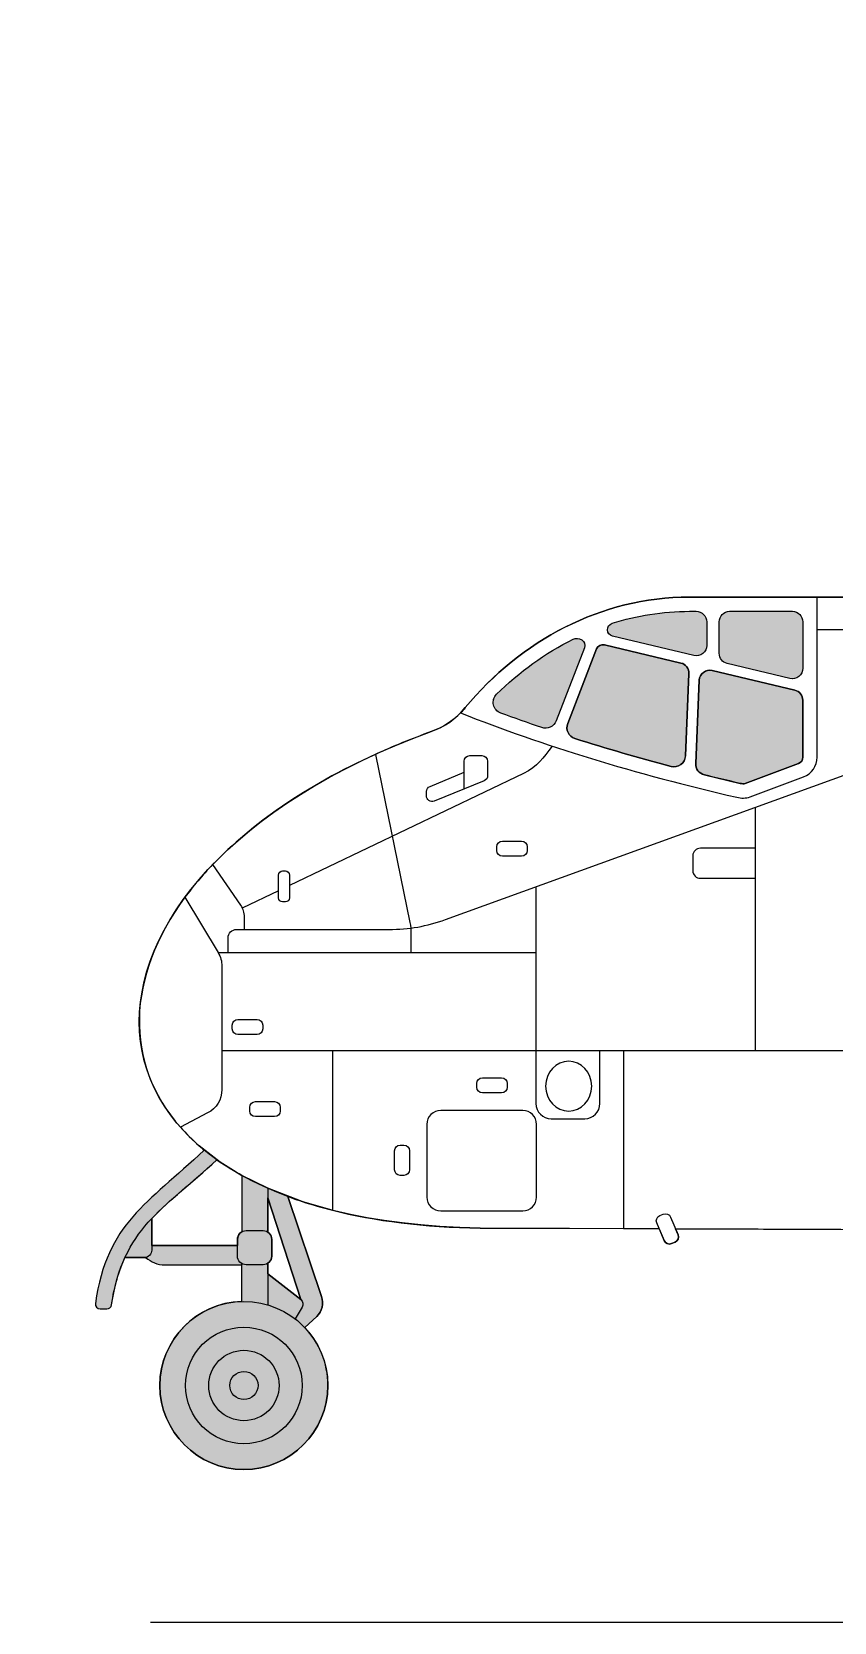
# Model space of a CAD drawing. Extents: x 65 to 355, y 40 to 244.
# Drawn here: x 100.47 to 113.95, y 190.42 to 217.15 of the extents above; entities that cross this region are included whole.
import ezdxf

# ---------------------------------------------------------------- set-up
doc = ezdxf.new("R2010")
doc.units = 0
doc.header["$MEASUREMENT"] = 0
doc.layers.add('4-VIEW', color=7, linetype='CONTINUOUS')
doc.layers.add('SOLIDS', color=7, linetype='CONTINUOUS')

msp = doc.modelspace()

# ---------------------------------------------------------------- hatches: boundary and pattern name
at = {"layer": 'SOLIDS'}
h = msp.add_hatch(color=7, dxfattribs=at)
edge = h.paths.add_edge_path()
edge.add_spline(control_points=[(109.567, 206.948), (109.094, 206.713), (108.659, 206.397), (108.278, 206.019), (108.231, 205.972), (108.213, 205.908), (108.227, 205.843), (108.241, 205.777), (108.285, 205.727), (108.348, 205.704), (108.577, 205.62), (108.807, 205.538), (109.038, 205.46), (109.136, 205.427), (109.242, 205.476), (109.278, 205.572), (109.278, 205.572), (109.754, 206.8), (109.754, 206.8), (109.799, 206.916), (109.65, 206.99), (109.567, 206.948), (109.567, 206.948), (109.567, 206.948), (109.567, 206.948)], knot_values=[0, 0, 0, 0, 1, 1, 1, 2, 2, 2, 3, 3, 3, 4, 4, 4, 5, 5, 5, 6, 6, 6, 7, 7, 7, 8, 8, 8, 8], degree=3, periodic=1)
edge = h.paths.add_edge_path()
edge.add_spline(control_points=[(111.519, 207.414), (111.07, 207.414), (110.634, 207.343), (110.219, 207.212), (110.171, 207.196), (110.139, 207.152), (110.141, 207.101), (110.143, 207.05), (110.177, 207.009), (110.227, 206.997), (110.227, 206.997), (111.593, 206.672), (111.593, 206.672), (111.647, 206.659), (111.699, 206.67), (111.742, 206.705), (111.786, 206.739), (111.809, 206.787), (111.809, 206.842), (111.809, 206.842), (111.809, 207.238), (111.809, 207.238), (111.809, 207.335), (111.73, 207.414), (111.633, 207.414), (111.633, 207.414), (111.519, 207.414), (111.519, 207.414), (111.519, 207.414), (111.519, 207.414), (111.519, 207.414)], knot_values=[0, 0, 0, 0, 1, 1, 1, 2, 2, 2, 3, 3, 3, 4, 4, 4, 5, 5, 5, 6, 6, 6, 7, 7, 7, 8, 8, 8, 9, 9, 9, 10, 10, 10, 10], degree=3, periodic=1)
edge = h.paths.add_edge_path()
edge.add_spline(control_points=[(112.02, 207.238), (112.02, 207.238), (112.02, 206.708), (112.02, 206.708), (112.02, 206.626), (112.074, 206.557), (112.155, 206.538), (112.155, 206.538), (113.208, 206.287), (113.208, 206.287), (113.263, 206.274), (113.314, 206.286), (113.358, 206.32), (113.401, 206.355), (113.424, 206.402), (113.424, 206.458), (113.424, 206.458), (113.424, 207.238), (113.424, 207.238), (113.424, 207.335), (113.345, 207.414), (113.249, 207.414), (113.249, 207.414), (112.195, 207.414), (112.195, 207.414), (112.099, 207.414), (112.02, 207.335), (112.02, 207.238), (112.02, 207.238), (112.02, 207.238), (112.02, 207.238)], knot_values=[0, 0, 0, 0, 1, 1, 1, 2, 2, 2, 3, 3, 3, 4, 4, 4, 5, 5, 5, 6, 6, 6, 7, 7, 7, 8, 8, 8, 9, 9, 9, 10, 10, 10, 10], degree=3, periodic=1)
edge = h.paths.add_edge_path()
edge.add_spline(control_points=[(111.685, 206.256), (111.687, 206.31), (111.711, 206.356), (111.754, 206.388), (111.798, 206.421), (111.848, 206.432), (111.901, 206.419), (111.901, 206.419), (113.29, 206.089), (113.29, 206.089), (113.369, 206.069), (113.424, 206), (113.424, 205.918), (113.424, 205.918), (113.424, 204.961), (113.424, 204.961), (113.424, 204.912), (113.398, 204.874), (113.352, 204.856), (113.352, 204.856), (112.458, 204.52), (112.458, 204.52), (112.43, 204.509), (112.398, 204.516), (112.37, 204.522), (112.37, 204.522), (111.77, 204.665), (111.77, 204.665), (111.681, 204.687), (111.621, 204.767), (111.625, 204.859), (111.625, 204.859), (111.685, 206.256), (111.685, 206.256), (111.685, 206.256), (111.685, 206.256), (111.685, 206.256)], knot_values=[0, 0, 0, 0, 1, 1, 1, 2, 2, 2, 3, 3, 3, 4, 4, 4, 5, 5, 5, 6, 6, 6, 7, 7, 7, 8, 8, 8, 9, 9, 9, 10, 10, 10, 11, 11, 11, 12, 12, 12, 12], degree=3, periodic=1)
edge = h.paths.add_edge_path()
edge.add_spline(control_points=[(110.09, 206.85), (110.09, 206.85), (111.376, 206.544), (111.376, 206.544), (111.458, 206.525), (111.514, 206.451), (111.511, 206.366), (111.511, 206.366), (111.451, 204.984), (111.451, 204.984), (111.449, 204.924), (111.422, 204.874), (111.374, 204.838), (111.326, 204.803), (111.269, 204.792), (111.211, 204.807), (110.669, 204.95), (110.129, 205.106), (109.594, 205.277), (109.488, 205.31), (109.434, 205.425), (109.474, 205.528), (109.474, 205.528), (109.96, 206.782), (109.96, 206.782), (109.98, 206.834), (110.035, 206.863), (110.09, 206.85)], knot_values=[0, 0, 0, 0, 1, 1, 1, 2, 2, 2, 3, 3, 3, 4, 4, 4, 5, 5, 5, 6, 6, 6, 7, 7, 7, 8, 8, 8, 9, 9, 9, 9], degree=3, periodic=1)
h = msp.add_hatch(color=7, dxfattribs=at)
edge = h.paths.add_edge_path()
edge.add_spline(control_points=[(105.012, 197.495), (104.93, 197.522), (104.85, 197.55), (104.772, 197.579), (104.772, 197.579), (105.337, 195.897), (105.337, 195.897), (105.377, 195.777), (105.347, 195.652), (105.255, 195.564), (105.255, 195.564), (105.056, 195.375), (105.056, 195.375), (105.296, 195.122), (105.444, 194.779), (105.444, 194.403), (105.444, 193.623), (104.812, 192.991), (104.032, 192.991), (103.252, 192.991), (102.62, 193.623), (102.62, 194.403), (102.62, 195.169), (103.23, 195.792), (103.99, 195.814), (103.99, 195.814), (103.992, 196.431), (103.992, 196.431), (103.992, 196.431), (102.708, 196.431), (102.708, 196.431), (102.566, 196.431), (102.487, 196.475), (102.378, 196.554), (102.37, 196.553), (102.363, 196.552), (102.356, 196.552), (102.356, 196.552), (102.033, 196.552), (102.033, 196.552), (101.932, 196.332), (101.855, 196.075), (101.808, 195.759), (101.802, 195.72), (101.769, 195.691), (101.729, 195.691), (101.729, 195.691), (101.616, 195.691), (101.616, 195.691), (101.567, 195.691), (101.53, 195.734), (101.537, 195.783), (101.735, 197.145), (102.403, 197.447), (103.366, 198.358), (103.337, 198.382), (103.308, 198.407), (103.28, 198.431), (103.28, 198.431), (103.28, 198.431), (103.28, 198.431), (103.28, 198.431), (103.633, 198.158), (103.633, 198.158), (103.633, 198.158), (103.579, 198.196), (103.579, 198.196), (103.153, 197.803), (102.78, 197.525), (102.483, 197.209), (102.483, 197.209), (102.483, 196.755), (102.483, 196.755), (102.483, 196.755), (103.922, 196.755), (103.922, 196.755), (103.922, 196.755), (103.922, 196.858), (103.922, 196.858), (103.922, 196.912), (103.951, 196.959), (103.995, 196.985), (103.995, 196.985), (103.998, 197.932), (103.998, 197.932), (103.998, 197.932), (104.432, 197.717), (104.432, 197.717), (104.432, 197.717), (105.012, 197.495), (105.012, 197.495), (105.012, 197.495), (105.012, 197.495), (105.012, 197.495)], knot_values=[0, 0, 0, 0, 1, 1, 1, 2, 2, 2, 3, 3, 3, 4, 4, 4, 5, 5, 5, 6, 6, 6, 7, 7, 7, 8, 8, 8, 9, 9, 9, 10, 10, 10, 11, 11, 11, 12, 12, 12, 13, 13, 13, 14, 14, 14, 15, 15, 15, 16, 16, 16, 17, 17, 17, 18, 18, 18, 19, 19, 19, 20, 20, 20, 21, 21, 21, 22, 22, 22, 23, 23, 23, 24, 24, 24, 25, 25, 25, 26, 26, 26, 27, 27, 27, 28, 28, 28, 29, 29, 29, 30, 30, 30, 31, 31, 31, 31], degree=3, periodic=1)
edge = h.paths.add_edge_path()
edge.add_spline(control_points=[(103.635, 198.157), (103.749, 198.079), (103.87, 198.004), (103.998, 197.932), (103.998, 197.932), (103.635, 198.157), (103.635, 198.157), (103.635, 198.157), (103.635, 198.157), (103.635, 198.157)], knot_values=[0, 0, 0, 0, 1, 1, 1, 2, 2, 2, 3, 3, 3, 3], degree=3, periodic=1)
edge = h.paths.add_edge_path()
edge.add_spline(control_points=[(104.501, 196.579), (104.501, 196.527), (104.475, 196.482), (104.434, 196.456), (104.434, 196.456), (104.435, 196.278), (104.435, 196.278), (104.435, 196.278), (104.987, 195.846), (104.987, 195.846), (104.987, 195.846), (104.433, 197.559), (104.433, 197.559), (104.433, 197.559), (104.434, 196.982), (104.434, 196.982), (104.474, 196.956), (104.501, 196.91), (104.501, 196.858), (104.501, 196.858), (104.501, 196.579), (104.501, 196.579)], knot_values=[0, 0, 0, 0, 1, 1, 1, 2, 2, 2, 3, 3, 3, 4, 4, 4, 5, 5, 5, 6, 6, 6, 7, 7, 7, 7], degree=3, periodic=1)
h = msp.add_hatch(color=7, dxfattribs=at)
edge = h.paths.add_edge_path()
edge.add_spline(control_points=[(104.032, 195.383), (103.49, 195.383), (103.052, 194.944), (103.052, 194.403), (103.052, 193.862), (103.49, 193.423), (104.032, 193.423), (104.573, 193.423), (105.012, 193.862), (105.012, 194.403), (105.012, 194.944), (104.573, 195.383), (104.032, 195.383)], knot_values=[0, 0, 0, 0, 1, 1, 1, 2, 2, 2, 3, 3, 3, 4, 4, 4, 4], degree=3, periodic=1)

# ---------------------------------------------------------------- linework, layer by layer
at = {"layer": '4-VIEW', "color": 7}
for points in [[(120.546, 207.104), (113.663, 207.104)], [(112.624, 204.118), (112.624, 200.035)], [(104.614, 202.717), (104.003, 202.424)], [(108.94, 202.785), (108.94, 200.035)], [(103.598, 201.679), (108.94, 201.679)], [(103.662, 200.035), (114.24, 200.035)], [(105.521, 200.035), (105.521, 197.348)], [(110.409, 200.035), (110.409, 197.039)], [(103.998, 197.932), (103.995, 196.985)], [(104.432, 197.717), (104.433, 196.982)], [(104.987, 195.846), (104.432, 197.559)], [(133.512, 196.947), (111.287, 197.035)], [(102.483, 196.755), (103.922, 196.755)], [(104.434, 196.456), (104.436, 195.756)], [(103.992, 196.453), (103.99, 195.814)], [(102.465, 190.425), (190.306, 190.425)]]:
    msp.add_lwpolyline(points, dxfattribs=at)
for points, knots in [([(111.011, 197.037), (111.011, 197.037), (108.003, 197.048), (108.003, 197.048), (100.55, 197.165), (100.468, 202.948), (107.178, 205.392), (107.412, 205.477), (107.592, 205.604), (107.751, 205.795), (108.684, 206.921), (110.033, 207.653), (111.519, 207.653), (111.519, 207.653), (123.133, 207.653), (123.133, 207.653)], [0, 0, 0, 0, 1, 1, 1, 2, 2, 2, 3, 3, 3, 4, 4, 4, 5, 5, 5, 5]), ([(107.671, 205.706), (109.062, 205.158), (110.602, 204.682), (112.316, 204.289), (112.395, 204.271), (112.467, 204.268), (112.542, 204.297), (112.542, 204.297), (113.436, 204.633), (113.436, 204.633), (113.575, 204.685), (113.663, 204.812), (113.663, 204.961), (113.663, 204.961), (113.663, 207.653), (113.663, 207.653)], [0, 0, 0, 0, 1, 1, 1, 2, 2, 2, 3, 3, 3, 4, 4, 4, 5, 5, 5, 5]), ([(111.633, 207.414), (111.633, 207.414), (111.519, 207.414), (111.519, 207.414), (111.07, 207.414), (110.634, 207.343), (110.219, 207.212), (110.171, 207.196), (110.139, 207.152), (110.141, 207.101), (110.143, 207.05), (110.177, 207.009), (110.227, 206.997), (110.227, 206.997), (111.593, 206.672), (111.593, 206.672), (111.647, 206.659), (111.699, 206.67), (111.742, 206.705), (111.786, 206.739), (111.809, 206.787), (111.809, 206.842), (111.809, 206.842), (111.809, 207.238), (111.809, 207.238), (111.809, 207.335), (111.73, 207.414), (111.633, 207.414), (111.633, 207.414), (111.633, 207.414), (111.633, 207.414)], [0, 0, 0, 0, 1, 1, 1, 2, 2, 2, 3, 3, 3, 4, 4, 4, 5, 5, 5, 6, 6, 6, 7, 7, 7, 8, 8, 8, 9, 9, 9, 10, 10, 10, 10]), ([(113.424, 206.458), (113.424, 206.458), (113.424, 207.238), (113.424, 207.238), (113.424, 207.335), (113.345, 207.414), (113.249, 207.414), (113.249, 207.414), (112.195, 207.414), (112.195, 207.414), (112.098, 207.414), (112.02, 207.335), (112.02, 207.238), (112.02, 207.238), (112.02, 206.708), (112.02, 206.708), (112.02, 206.626), (112.074, 206.557), (112.154, 206.538), (112.154, 206.538), (113.208, 206.287), (113.208, 206.287), (113.262, 206.274), (113.314, 206.286), (113.358, 206.32), (113.401, 206.355), (113.424, 206.402), (113.424, 206.458), (113.424, 206.458), (113.424, 206.458), (113.424, 206.458)], [0, 0, 0, 0, 1, 1, 1, 2, 2, 2, 3, 3, 3, 4, 4, 4, 5, 5, 5, 6, 6, 6, 7, 7, 7, 8, 8, 8, 9, 9, 9, 10, 10, 10, 10]), ([(108.348, 205.704), (108.577, 205.62), (108.807, 205.538), (109.038, 205.46), (109.136, 205.427), (109.241, 205.476), (109.278, 205.572), (109.278, 205.572), (109.754, 206.8), (109.754, 206.8), (109.799, 206.916), (109.65, 206.99), (109.567, 206.948), (109.094, 206.713), (108.659, 206.397), (108.278, 206.019), (108.231, 205.972), (108.212, 205.908), (108.227, 205.843), (108.241, 205.777), (108.284, 205.727), (108.348, 205.704), (108.348, 205.704), (108.348, 205.704), (108.348, 205.704)], [0, 0, 0, 0, 1, 1, 1, 2, 2, 2, 3, 3, 3, 4, 4, 4, 5, 5, 5, 6, 6, 6, 7, 7, 7, 8, 8, 8, 8]), ([(109.594, 205.277), (110.129, 205.106), (110.669, 204.95), (111.211, 204.807), (111.269, 204.792), (111.325, 204.803), (111.373, 204.838), (111.422, 204.874), (111.448, 204.924), (111.451, 204.984), (111.451, 204.984), (111.511, 206.366), (111.511, 206.366), (111.514, 206.451), (111.458, 206.525), (111.376, 206.544), (111.376, 206.544), (110.09, 206.85), (110.09, 206.85), (110.035, 206.863), (109.98, 206.834), (109.96, 206.782), (109.96, 206.782), (109.474, 205.528), (109.474, 205.528), (109.434, 205.425), (109.488, 205.31), (109.594, 205.277), (109.594, 205.277), (109.594, 205.277), (109.594, 205.277)], [0, 0, 0, 0, 1, 1, 1, 2, 2, 2, 3, 3, 3, 4, 4, 4, 5, 5, 5, 6, 6, 6, 7, 7, 7, 8, 8, 8, 9, 9, 9, 10, 10, 10, 10]), ([(111.77, 204.665), (111.97, 204.615), (112.17, 204.568), (112.37, 204.522), (112.398, 204.516), (112.43, 204.509), (112.458, 204.52), (112.458, 204.52), (113.352, 204.856), (113.352, 204.856), (113.398, 204.874), (113.424, 204.912), (113.424, 204.961), (113.424, 204.961), (113.424, 205.918), (113.424, 205.918), (113.424, 206), (113.369, 206.069), (113.289, 206.089), (113.289, 206.089), (111.9, 206.419), (111.9, 206.419), (111.848, 206.432), (111.798, 206.421), (111.754, 206.388), (111.711, 206.356), (111.687, 206.31), (111.684, 206.256), (111.684, 206.256), (111.625, 204.859), (111.625, 204.859), (111.621, 204.767), (111.681, 204.687), (111.77, 204.665), (111.77, 204.665), (111.77, 204.665), (111.77, 204.665)], [0, 0, 0, 0, 1, 1, 1, 2, 2, 2, 3, 3, 3, 4, 4, 4, 5, 5, 5, 6, 6, 6, 7, 7, 7, 8, 8, 8, 9, 9, 9, 10, 10, 10, 11, 11, 11, 12, 12, 12, 12]), ([(109.213, 205.149), (109.063, 204.951), (108.97, 204.804), (108.732, 204.69), (108.732, 204.69), (104.798, 202.805), (104.798, 202.805)], [0, 0, 0, 0, 1, 1, 1, 2, 2, 2, 2]), ([(106.242, 205.01), (106.242, 205.01), (106.821, 202.186), (106.821, 202.186), (106.834, 202.12), (106.84, 202.062), (106.84, 201.994), (106.84, 201.994), (106.84, 201.679), (106.84, 201.679)], [0, 0, 0, 0, 1, 1, 1, 2, 2, 2, 3, 3, 3, 3]), ([(107.733, 204.434), (107.733, 204.434), (107.733, 204.893), (107.733, 204.893), (107.733, 204.946), (107.776, 204.989), (107.828, 204.989), (107.828, 204.989), (108.032, 204.989), (108.032, 204.989), (108.085, 204.989), (108.128, 204.946), (108.128, 204.893), (108.128, 204.893), (108.128, 204.653), (108.128, 204.653), (108.128, 204.614), (108.105, 204.58), (108.068, 204.565), (108.068, 204.565), (107.232, 204.226), (107.232, 204.226), (107.169, 204.2), (107.1, 204.247), (107.1, 204.315), (107.1, 204.315), (107.1, 204.383), (107.1, 204.383), (107.1, 204.423), (107.123, 204.456), (107.16, 204.472), (107.16, 204.472), (107.733, 204.712), (107.733, 204.712)], [0, 0, 0, 0, 1, 1, 1, 2, 2, 2, 3, 3, 3, 4, 4, 4, 5, 5, 5, 6, 6, 6, 7, 7, 7, 8, 8, 8, 9, 9, 9, 10, 10, 10, 11, 11, 11, 11]), ([(103.767, 201.679), (103.767, 201.679), (103.767, 201.925), (103.767, 201.925), (103.767, 202.004), (103.832, 202.068), (103.911, 202.068), (103.911, 202.068), (106.468, 202.068), (106.468, 202.068), (106.809, 202.068), (107.101, 202.119), (107.422, 202.236), (107.422, 202.236), (114.24, 204.703), (114.24, 204.703)], [0, 0, 0, 0, 1, 1, 1, 2, 2, 2, 3, 3, 3, 4, 4, 4, 5, 5, 5, 5]), ([(108.375, 203.298), (108.375, 203.298), (108.697, 203.298), (108.697, 203.298), (108.749, 203.298), (108.792, 203.341), (108.792, 203.393), (108.792, 203.393), (108.792, 203.456), (108.792, 203.456), (108.792, 203.509), (108.749, 203.551), (108.697, 203.551), (108.697, 203.551), (108.375, 203.551), (108.375, 203.551), (108.323, 203.551), (108.281, 203.509), (108.281, 203.456), (108.281, 203.456), (108.281, 203.393), (108.281, 203.393), (108.281, 203.341), (108.323, 203.298), (108.375, 203.298), (108.375, 203.298), (108.375, 203.298), (108.375, 203.298)], [0, 0, 0, 0, 1, 1, 1, 2, 2, 2, 3, 3, 3, 4, 4, 4, 5, 5, 5, 6, 6, 6, 7, 7, 7, 8, 8, 8, 9, 9, 9, 9]), ([(112.624, 203.433), (112.624, 203.433), (111.703, 203.433), (111.703, 203.433), (111.633, 203.433), (111.576, 203.375), (111.576, 203.305), (111.576, 203.305), (111.576, 203.054), (111.576, 203.054), (111.576, 202.984), (111.633, 202.927), (111.703, 202.927), (111.703, 202.927), (112.624, 202.927), (112.624, 202.927)], [0, 0, 0, 0, 1, 1, 1, 2, 2, 2, 3, 3, 3, 4, 4, 4, 5, 5, 5, 5]), ([(103.507, 203.157), (103.507, 203.157), (103.975, 202.474), (103.975, 202.474), (104.016, 202.413), (104.036, 202.35), (104.036, 202.276), (104.036, 202.276), (104.036, 202.068), (104.036, 202.068)], [0, 0, 0, 0, 1, 1, 1, 2, 2, 2, 3, 3, 3, 3]), ([(104.682, 202.529), (104.682, 202.529), (104.73, 202.529), (104.73, 202.529), (104.767, 202.529), (104.798, 202.56), (104.798, 202.598), (104.798, 202.598), (104.798, 202.982), (104.798, 202.982), (104.798, 203.02), (104.767, 203.051), (104.73, 203.051), (104.73, 203.051), (104.682, 203.051), (104.682, 203.051), (104.645, 203.051), (104.614, 203.02), (104.614, 202.982), (104.614, 202.982), (104.614, 202.598), (104.614, 202.598), (104.614, 202.56), (104.645, 202.529), (104.682, 202.529), (104.682, 202.529), (104.682, 202.529), (104.682, 202.529)], [0, 0, 0, 0, 1, 1, 1, 2, 2, 2, 3, 3, 3, 4, 4, 4, 5, 5, 5, 6, 6, 6, 7, 7, 7, 8, 8, 8, 9, 9, 9, 9]), ([(103.042, 202.608), (103.042, 202.608), (103.598, 201.679), (103.598, 201.679), (103.642, 201.607), (103.662, 201.534), (103.662, 201.45), (103.662, 201.45), (103.662, 199.379), (103.662, 199.379), (103.662, 199.208), (103.573, 199.062), (103.422, 198.983), (103.422, 198.983), (102.964, 198.745), (102.964, 198.745)], [0, 0, 0, 0, 1, 1, 1, 2, 2, 2, 3, 3, 3, 4, 4, 4, 5, 5, 5, 5]), ([(103.932, 200.301), (103.932, 200.301), (104.253, 200.301), (104.253, 200.301), (104.306, 200.301), (104.348, 200.343), (104.348, 200.396), (104.348, 200.396), (104.348, 200.459), (104.348, 200.459), (104.348, 200.511), (104.306, 200.554), (104.253, 200.554), (104.253, 200.554), (103.932, 200.554), (103.932, 200.554), (103.88, 200.554), (103.837, 200.511), (103.837, 200.459), (103.837, 200.459), (103.837, 200.396), (103.837, 200.396), (103.837, 200.343), (103.88, 200.301), (103.932, 200.301), (103.932, 200.301), (103.932, 200.301), (103.932, 200.301)], [0, 0, 0, 0, 1, 1, 1, 2, 2, 2, 3, 3, 3, 4, 4, 4, 5, 5, 5, 6, 6, 6, 7, 7, 7, 8, 8, 8, 9, 9, 9, 9]), ([(108.94, 200.035), (108.94, 200.035), (108.94, 199.141), (108.94, 199.141), (108.94, 199.001), (109.055, 198.886), (109.196, 198.886), (109.196, 198.886), (109.759, 198.886), (109.759, 198.886), (109.9, 198.886), (110.014, 199.001), (110.014, 199.141), (110.014, 199.141), (110.014, 200.035), (110.014, 200.035)], [0, 0, 0, 0, 1, 1, 1, 2, 2, 2, 3, 3, 3, 4, 4, 4, 5, 5, 5, 5]), ([(109.49, 199.853), (109.704, 199.853), (109.877, 199.666), (109.877, 199.434), (109.877, 199.203), (109.704, 199.015), (109.49, 199.015), (109.276, 199.015), (109.102, 199.203), (109.102, 199.434), (109.102, 199.666), (109.276, 199.853), (109.49, 199.853), (109.49, 199.853), (109.49, 199.853), (109.49, 199.853)], [0, 0, 0, 0, 1, 1, 1, 2, 2, 2, 3, 3, 3, 4, 4, 4, 5, 5, 5, 5]), ([(108.041, 199.321), (108.041, 199.321), (108.362, 199.321), (108.362, 199.321), (108.415, 199.321), (108.457, 199.364), (108.457, 199.416), (108.457, 199.416), (108.457, 199.479), (108.457, 199.479), (108.457, 199.531), (108.415, 199.574), (108.362, 199.574), (108.362, 199.574), (108.041, 199.574), (108.041, 199.574), (107.989, 199.574), (107.946, 199.531), (107.946, 199.479), (107.946, 199.479), (107.946, 199.416), (107.946, 199.416), (107.946, 199.364), (107.989, 199.321), (108.041, 199.321), (108.041, 199.321), (108.041, 199.321), (108.041, 199.321)], [0, 0, 0, 0, 1, 1, 1, 2, 2, 2, 3, 3, 3, 4, 4, 4, 5, 5, 5, 6, 6, 6, 7, 7, 7, 8, 8, 8, 9, 9, 9, 9]), ([(104.227, 198.921), (104.227, 198.921), (104.548, 198.921), (104.548, 198.921), (104.601, 198.921), (104.643, 198.963), (104.643, 199.015), (104.643, 199.015), (104.643, 199.079), (104.643, 199.079), (104.643, 199.131), (104.601, 199.173), (104.548, 199.173), (104.548, 199.173), (104.227, 199.173), (104.227, 199.173), (104.175, 199.173), (104.132, 199.131), (104.132, 199.079), (104.132, 199.079), (104.132, 199.015), (104.132, 199.015), (104.132, 198.963), (104.175, 198.921), (104.227, 198.921), (104.227, 198.921), (104.227, 198.921), (104.227, 198.921)], [0, 0, 0, 0, 1, 1, 1, 2, 2, 2, 3, 3, 3, 4, 4, 4, 5, 5, 5, 6, 6, 6, 7, 7, 7, 8, 8, 8, 9, 9, 9, 9]), ([(107.339, 199.024), (107.339, 199.024), (108.719, 199.024), (108.719, 199.024), (108.847, 199.024), (108.951, 198.919), (108.951, 198.792), (108.951, 198.792), (108.951, 197.569), (108.951, 197.569), (108.951, 197.442), (108.847, 197.337), (108.719, 197.337), (108.719, 197.337), (107.339, 197.337), (107.339, 197.337), (107.212, 197.337), (107.107, 197.442), (107.107, 197.569), (107.107, 197.569), (107.107, 198.792), (107.107, 198.792), (107.107, 198.919), (107.212, 199.024), (107.339, 199.024), (107.339, 199.024), (107.339, 199.024), (107.339, 199.024)], [0, 0, 0, 0, 1, 1, 1, 2, 2, 2, 3, 3, 3, 4, 4, 4, 5, 5, 5, 6, 6, 6, 7, 7, 7, 8, 8, 8, 9, 9, 9, 9]), ([(103.366, 198.358), (102.403, 197.447), (101.735, 197.145), (101.537, 195.783), (101.53, 195.734), (101.567, 195.691), (101.616, 195.691), (101.616, 195.691), (101.729, 195.691), (101.729, 195.691), (101.769, 195.691), (101.802, 195.72), (101.808, 195.759), (102.001, 197.044), (102.671, 197.359), (103.579, 198.196)], [0, 0, 0, 0, 1, 1, 1, 2, 2, 2, 3, 3, 3, 4, 4, 4, 5, 5, 5, 5]), ([(106.816, 198.028), (106.816, 198.028), (106.816, 198.349), (106.816, 198.349), (106.816, 198.402), (106.774, 198.444), (106.721, 198.444), (106.721, 198.444), (106.658, 198.444), (106.658, 198.444), (106.606, 198.444), (106.564, 198.402), (106.564, 198.349), (106.564, 198.349), (106.564, 198.028), (106.564, 198.028), (106.564, 197.976), (106.606, 197.933), (106.658, 197.933), (106.658, 197.933), (106.721, 197.933), (106.721, 197.933), (106.774, 197.933), (106.816, 197.976), (106.816, 198.028), (106.816, 198.028), (106.816, 198.028), (106.816, 198.028)], [0, 0, 0, 0, 1, 1, 1, 2, 2, 2, 3, 3, 3, 4, 4, 4, 5, 5, 5, 6, 6, 6, 7, 7, 7, 8, 8, 8, 9, 9, 9, 9]), ([(104.772, 197.579), (104.772, 197.579), (105.337, 195.897), (105.337, 195.897), (105.377, 195.777), (105.347, 195.652), (105.255, 195.564), (105.255, 195.564), (105.056, 195.375), (105.056, 195.375)], [0, 0, 0, 0, 1, 1, 1, 2, 2, 2, 3, 3, 3, 3]), ([(111.328, 196.937), (111.328, 196.937), (111.203, 197.233), (111.203, 197.233), (111.182, 197.281), (111.127, 197.303), (111.078, 197.283), (111.078, 197.283), (111.02, 197.258), (111.02, 197.258), (110.972, 197.238), (110.95, 197.182), (110.97, 197.134), (110.97, 197.134), (111.096, 196.838), (111.096, 196.838), (111.116, 196.79), (111.172, 196.767), (111.22, 196.788), (111.22, 196.788), (111.278, 196.812), (111.278, 196.812), (111.326, 196.833), (111.348, 196.889), (111.328, 196.937), (111.328, 196.937), (111.328, 196.937), (111.328, 196.937)], [0, 0, 0, 0, 1, 1, 1, 2, 2, 2, 3, 3, 3, 4, 4, 4, 5, 5, 5, 6, 6, 6, 7, 7, 7, 8, 8, 8, 9, 9, 9, 9]), ([(102.483, 197.209), (102.483, 197.209), (102.483, 196.68), (102.483, 196.68), (102.483, 196.61), (102.425, 196.552), (102.355, 196.552), (102.355, 196.552), (102.03, 196.552), (102.03, 196.552)], [0, 0, 0, 0, 1, 1, 1, 2, 2, 2, 3, 3, 3, 3]), ([(104.069, 196.431), (104.069, 196.431), (104.353, 196.431), (104.353, 196.431), (104.435, 196.431), (104.501, 196.498), (104.501, 196.579), (104.501, 196.579), (104.501, 196.858), (104.501, 196.858), (104.501, 196.939), (104.435, 197.006), (104.353, 197.006), (104.353, 197.006), (104.069, 197.006), (104.069, 197.006), (103.988, 197.006), (103.922, 196.939), (103.922, 196.858), (103.922, 196.858), (103.922, 196.579), (103.922, 196.579), (103.922, 196.498), (103.988, 196.431), (104.069, 196.431), (104.069, 196.431), (104.069, 196.431), (104.069, 196.431)], [0, 0, 0, 0, 1, 1, 1, 2, 2, 2, 3, 3, 3, 4, 4, 4, 5, 5, 5, 6, 6, 6, 7, 7, 7, 8, 8, 8, 9, 9, 9, 9]), ([(102.377, 196.554), (102.486, 196.475), (102.566, 196.431), (102.707, 196.431), (102.707, 196.431), (103.992, 196.431), (103.992, 196.431)], [0, 0, 0, 0, 1, 1, 1, 2, 2, 2, 2]), ([(104.435, 196.278), (104.435, 196.278), (104.987, 195.846), (104.987, 195.846), (105.026, 195.816), (105.036, 195.763), (105.011, 195.721), (105.011, 195.721), (104.892, 195.523), (104.892, 195.523)], [0, 0, 0, 0, 1, 1, 1, 2, 2, 2, 3, 3, 3, 3]), ([(104.032, 192.991), (104.812, 192.991), (105.444, 193.623), (105.444, 194.403), (105.444, 195.183), (104.812, 195.815), (104.032, 195.815), (103.252, 195.815), (102.62, 195.183), (102.62, 194.403), (102.62, 193.623), (103.252, 192.991), (104.032, 192.991), (104.032, 192.991), (104.032, 192.991), (104.032, 192.991)], [0, 0, 0, 0, 1, 1, 1, 2, 2, 2, 3, 3, 3, 4, 4, 4, 5, 5, 5, 5]), ([(104.032, 193.423), (104.573, 193.423), (105.012, 193.862), (105.012, 194.403), (105.012, 194.944), (104.573, 195.383), (104.032, 195.383), (103.49, 195.383), (103.052, 194.944), (103.052, 194.403), (103.052, 193.862), (103.49, 193.423), (104.032, 193.423), (104.032, 193.423), (104.032, 193.423), (104.032, 193.423)], [0, 0, 0, 0, 1, 1, 1, 2, 2, 2, 3, 3, 3, 4, 4, 4, 5, 5, 5, 5]), ([(104.032, 193.811), (104.359, 193.811), (104.623, 194.076), (104.623, 194.403), (104.623, 194.73), (104.359, 194.994), (104.032, 194.994), (103.705, 194.994), (103.44, 194.73), (103.44, 194.403), (103.44, 194.076), (103.705, 193.811), (104.032, 193.811), (104.032, 193.811), (104.032, 193.811), (104.032, 193.811)], [0, 0, 0, 0, 1, 1, 1, 2, 2, 2, 3, 3, 3, 4, 4, 4, 5, 5, 5, 5]), ([(104.032, 194.166), (104.163, 194.166), (104.269, 194.272), (104.269, 194.403), (104.269, 194.534), (104.163, 194.64), (104.032, 194.64), (103.901, 194.64), (103.795, 194.534), (103.795, 194.403), (103.795, 194.272), (103.901, 194.166), (104.032, 194.166), (104.032, 194.166), (104.032, 194.166), (104.032, 194.166)], [0, 0, 0, 0, 1, 1, 1, 2, 2, 2, 3, 3, 3, 4, 4, 4, 5, 5, 5, 5])]:
    msp.add_open_spline(points, degree=3, knots=knots, dxfattribs=at)
at = {"layer": 'SOLIDS'}
for points, knots in [([(170.627, 211.114), (171.786, 211.198), (172.677, 211.904), (173.026, 212.877), (173.059, 212.968), (173.087, 213.061), (173.11, 213.157), (173.11, 213.157), (174.624, 219.461), (174.624, 219.461), (174.624, 219.461), (176.545, 227.458), (176.545, 227.458), (176.545, 227.458), (176.223, 227.367), (176.223, 227.367), (176.174, 227.353), (176.132, 227.383), (176.112, 227.43), (176.112, 227.43), (176.08, 227.506), (176.08, 227.506), (176.06, 227.552), (176.086, 227.605), (176.133, 227.625), (176.133, 227.625), (176.637, 227.84), (176.637, 227.84), (176.637, 227.84), (177.048, 229.551), (177.048, 229.551), (177.048, 229.551), (177.139, 229.932), (177.139, 229.932), (177.354, 230.824), (178.171, 231.243), (179.277, 231.381), (179.77, 231.442), (180.32, 231.448), (180.899, 231.415), (183.11, 231.289), (185.749, 230.6), (187.275, 230.299), (187.453, 230.264), (187.582, 230.125), (187.606, 229.946), (187.606, 229.946), (187.656, 229.551), (187.656, 229.551), (187.656, 229.551), (190.273, 209.522), (190.273, 209.522), (190.292, 209.381), (190.199, 209.25), (190.06, 209.222), (190.06, 209.222), (189.646, 209.136), (189.646, 209.136), (189.646, 209.136), (183.073, 207.779), (183.073, 207.779), (183.073, 207.779), (176.284, 206.376), (176.284, 206.376), (176.284, 206.376), (168.511, 204.77), (168.511, 204.77), (168.511, 204.77), (168.475, 204.763), (168.475, 204.763), (168.475, 204.763), (155.394, 199.241), (155.394, 199.241), (155.394, 199.241), (152.327, 197.948), (152.327, 197.948), (152.327, 197.948), (151.477, 197.588), (151.477, 197.588), (150.794, 197.3), (150.14, 197.106), (149.461, 196.998), (148.99, 196.922), (148.505, 196.887), (147.991, 196.889), (147.991, 196.889), (143.308, 196.908), (143.308, 196.908), (143.308, 196.908), (143.308, 196.707), (143.308, 196.707), (143.308, 196.619), (143.237, 196.547), (143.149, 196.547), (143.149, 196.547), (142.941, 196.547), (142.941, 196.547), (142.853, 196.547), (142.781, 196.619), (142.781, 196.707), (142.781, 196.707), (142.781, 196.91), (142.781, 196.91), (142.781, 196.91), (136.127, 196.936), (136.127, 196.936), (136.536, 196.574), (136.794, 196.044), (136.794, 195.454), (136.794, 194.36), (135.907, 193.473), (134.813, 193.473), (133.72, 193.473), (132.833, 194.36), (132.833, 195.454), (132.833, 196.049), (133.096, 196.584), (133.512, 196.947), (133.512, 196.947), (128.236, 196.968), (128.236, 196.968), (128.236, 196.968), (128.236, 196.735), (128.236, 196.735), (128.236, 196.673), (128.186, 196.623), (128.125, 196.623), (128.125, 196.623), (127.465, 196.623), (127.465, 196.623), (127.404, 196.623), (127.354, 196.673), (127.354, 196.735), (127.354, 196.735), (127.354, 196.971), (127.354, 196.971), (127.354, 196.971), (126.769, 196.974), (126.769, 196.974), (126.769, 196.974), (126.769, 196.477), (126.769, 196.477), (126.769, 196.415), (126.719, 196.365), (126.658, 196.365), (126.658, 196.365), (126.475, 196.365), (126.475, 196.365), (126.414, 196.365), (126.364, 196.415), (126.364, 196.477), (126.364, 196.477), (126.364, 196.975), (126.364, 196.975), (126.364, 196.975), (125.468, 196.979), (125.468, 196.979), (125.468, 196.979), (125.387, 195.931), (125.387, 195.931), (125.379, 195.831), (125.296, 195.754), (125.196, 195.754), (125.196, 195.754), (124.964, 195.754), (124.964, 195.754), (124.858, 195.754), (124.773, 195.84), (124.773, 195.945), (124.773, 195.945), (124.773, 196.982), (124.773, 196.982), (124.773, 196.982), (124.341, 196.983), (124.341, 196.983), (124.341, 196.983), (114.241, 197.023), (114.241, 197.023), (114.241, 197.023), (111.287, 197.035), (111.287, 197.035), (111.287, 197.035), (111.328, 196.937), (111.328, 196.937), (111.349, 196.889), (111.326, 196.833), (111.278, 196.812), (111.278, 196.812), (111.22, 196.788), (111.22, 196.788), (111.172, 196.767), (111.116, 196.79), (111.096, 196.838), (111.096, 196.838), (111.012, 197.037), (111.012, 197.037), (111.012, 197.037), (110.409, 197.039), (110.409, 197.039), (110.409, 197.039), (108.003, 197.048), (108.003, 197.048), (107.057, 197.063), (106.23, 197.169), (105.521, 197.348), (105.344, 197.392), (105.175, 197.442), (105.012, 197.495), (105.012, 197.495), (104.432, 197.717), (104.432, 197.717), (104.432, 197.717), (103.998, 197.932), (103.998, 197.932), (103.998, 197.932), (103.635, 198.157), (103.635, 198.157), (103.635, 198.157), (103.633, 198.158), (103.633, 198.158), (103.633, 198.158), (103.633, 198.158), (103.633, 198.158), (103.633, 198.158), (103.28, 198.431), (103.28, 198.431), (103.28, 198.431), (103.28, 198.431), (103.28, 198.431), (103.165, 198.532), (103.059, 198.636), (102.964, 198.745), (102.014, 199.823), (102.05, 201.263), (103.042, 202.608), (103.179, 202.793), (103.334, 202.977), (103.507, 203.157), (104.161, 203.84), (105.074, 204.479), (106.242, 205.01), (106.538, 205.145), (106.85, 205.272), (107.179, 205.392), (107.374, 205.463), (107.532, 205.563), (107.671, 205.706), (107.699, 205.734), (107.725, 205.764), (107.752, 205.795), (108.684, 206.921), (110.034, 207.653), (111.519, 207.653), (111.519, 207.653), (113.663, 207.653), (113.663, 207.653), (113.663, 207.653), (114.241, 207.653), (114.241, 207.653), (114.241, 207.653), (115.614, 207.653), (115.614, 207.653), (115.614, 207.653), (115.472, 208.529), (115.472, 208.529), (115.472, 208.529), (115.377, 208.529), (115.377, 208.529), (115.332, 208.529), (115.295, 208.566), (115.295, 208.611), (115.295, 208.611), (115.295, 208.669), (115.295, 208.669), (115.295, 208.714), (115.332, 208.751), (115.377, 208.751), (115.377, 208.751), (116.067, 208.751), (116.067, 208.751), (116.112, 208.751), (116.148, 208.714), (116.148, 208.669), (116.148, 208.669), (116.148, 208.611), (116.148, 208.611), (116.148, 208.566), (116.112, 208.529), (116.067, 208.529), (116.067, 208.529), (115.898, 208.529), (115.898, 208.529), (115.898, 208.529), (116.057, 207.653), (116.057, 207.653), (116.057, 207.653), (116.325, 207.653), (116.325, 207.653), (116.325, 207.653), (123.133, 207.653), (123.133, 207.653), (124.145, 207.803), (125.171, 207.895), (126.181, 207.958), (126.192, 208.012), (126.206, 208.066), (126.221, 208.118), (126.271, 208.278), (126.341, 208.427), (126.432, 208.559), (126.672, 208.911), (127.05, 209.143), (127.509, 209.143), (127.51, 209.143), (127.511, 209.143), (127.512, 209.143), (129.723, 209.143), (130.781, 209.11), (132.323, 208.52), (132.323, 208.52), (132.969, 208.52), (132.969, 208.52), (133.128, 208.52), (133.264, 208.443), (133.348, 208.308), (133.348, 208.308), (133.545, 207.988), (133.545, 207.988), (133.741, 207.895), (133.947, 207.794), (134.164, 207.686), (134.178, 207.703), (134.199, 207.714), (134.222, 207.714), (134.222, 207.714), (134.74, 207.73), (134.74, 207.73), (134.755, 207.73), (134.768, 207.727), (134.781, 207.719), (134.781, 207.719), (135.487, 207.323), (135.487, 207.323), (135.487, 207.323), (145.901, 207.323), (145.901, 207.323), (146.154, 207.323), (146.391, 207.331), (146.624, 207.346), (146.955, 207.369), (147.279, 207.407), (147.631, 207.466), (147.631, 207.466), (149.181, 207.723), (149.181, 207.723), (149.181, 207.723), (167.448, 210.751), (167.448, 210.751), (167.448, 210.751), (168.052, 210.852), (168.052, 210.852), (168.781, 210.972), (169.612, 211.058), (170.505, 211.107), (170.545, 211.11), (170.586, 211.112), (170.627, 211.114)], [0, 0, 0, 0, 1, 1, 1, 2, 2, 2, 3, 3, 3, 4, 4, 4, 5, 5, 5, 6, 6, 6, 7, 7, 7, 8, 8, 8, 9, 9, 9, 10, 10, 10, 11, 11, 11, 12, 12, 12, 13, 13, 13, 14, 14, 14, 15, 15, 15, 16, 16, 16, 17, 17, 17, 18, 18, 18, 19, 19, 19, 20, 20, 20, 21, 21, 21, 22, 22, 22, 23, 23, 23, 24, 24, 24, 25, 25, 25, 26, 26, 26, 27, 27, 27, 28, 28, 28, 29, 29, 29, 30, 30, 30, 31, 31, 31, 32, 32, 32, 33, 33, 33, 34, 34, 34, 35, 35, 35, 36, 36, 36, 37, 37, 37, 38, 38, 38, 39, 39, 39, 40, 40, 40, 41, 41, 41, 42, 42, 42, 43, 43, 43, 44, 44, 44, 45, 45, 45, 46, 46, 46, 47, 47, 47, 48, 48, 48, 49, 49, 49, 50, 50, 50, 51, 51, 51, 52, 52, 52, 53, 53, 53, 54, 54, 54, 55, 55, 55, 56, 56, 56, 57, 57, 57, 58, 58, 58, 59, 59, 59, 60, 60, 60, 61, 61, 61, 62, 62, 62, 63, 63, 63, 64, 64, 64, 65, 65, 65, 66, 66, 66, 67, 67, 67, 68, 68, 68, 69, 69, 69, 70, 70, 70, 71, 71, 71, 72, 72, 72, 73, 73, 73, 74, 74, 74, 75, 75, 75, 76, 76, 76, 77, 77, 77, 78, 78, 78, 79, 79, 79, 80, 80, 80, 81, 81, 81, 82, 82, 82, 83, 83, 83, 84, 84, 84, 85, 85, 85, 86, 86, 86, 87, 87, 87, 88, 88, 88, 89, 89, 89, 90, 90, 90, 91, 91, 91, 92, 92, 92, 93, 93, 93, 94, 94, 94, 95, 95, 95, 96, 96, 96, 97, 97, 97, 98, 98, 98, 99, 99, 99, 100, 100, 100, 101, 101, 101, 102, 102, 102, 103, 103, 103, 104, 104, 104, 105, 105, 105, 106, 106, 106, 107, 107, 107, 108, 108, 108, 109, 109, 109, 110, 110, 110, 111, 111, 111, 112, 112, 112, 113, 113, 113, 114, 114, 114, 115, 115, 115, 116, 116, 116, 117, 117, 117, 118, 118, 118, 119, 119, 119, 120, 120, 120, 121, 121, 121, 122, 122, 122, 122]), ([(111.519, 207.414), (111.07, 207.414), (110.634, 207.343), (110.219, 207.212), (110.171, 207.196), (110.139, 207.152), (110.141, 207.101), (110.143, 207.05), (110.177, 207.009), (110.227, 206.997), (110.227, 206.997), (111.593, 206.672), (111.593, 206.672), (111.647, 206.659), (111.699, 206.67), (111.742, 206.705), (111.786, 206.739), (111.809, 206.787), (111.809, 206.842), (111.809, 206.842), (111.809, 207.238), (111.809, 207.238), (111.809, 207.335), (111.73, 207.414), (111.633, 207.414), (111.633, 207.414), (111.519, 207.414), (111.519, 207.414), (111.519, 207.414), (111.519, 207.414), (111.519, 207.414)], [0, 0, 0, 0, 1, 1, 1, 2, 2, 2, 3, 3, 3, 4, 4, 4, 5, 5, 5, 6, 6, 6, 7, 7, 7, 8, 8, 8, 9, 9, 9, 10, 10, 10, 10]), ([(112.02, 207.238), (112.02, 207.238), (112.02, 206.708), (112.02, 206.708), (112.02, 206.626), (112.074, 206.557), (112.155, 206.538), (112.155, 206.538), (113.208, 206.287), (113.208, 206.287), (113.263, 206.274), (113.314, 206.286), (113.358, 206.32), (113.401, 206.355), (113.424, 206.402), (113.424, 206.458), (113.424, 206.458), (113.424, 207.238), (113.424, 207.238), (113.424, 207.335), (113.345, 207.414), (113.249, 207.414), (113.249, 207.414), (112.195, 207.414), (112.195, 207.414), (112.099, 207.414), (112.02, 207.335), (112.02, 207.238), (112.02, 207.238), (112.02, 207.238), (112.02, 207.238)], [0, 0, 0, 0, 1, 1, 1, 2, 2, 2, 3, 3, 3, 4, 4, 4, 5, 5, 5, 6, 6, 6, 7, 7, 7, 8, 8, 8, 9, 9, 9, 10, 10, 10, 10]), ([(109.567, 206.948), (109.094, 206.713), (108.659, 206.397), (108.278, 206.019), (108.231, 205.972), (108.213, 205.908), (108.227, 205.843), (108.241, 205.777), (108.285, 205.727), (108.348, 205.704), (108.577, 205.62), (108.807, 205.538), (109.038, 205.46), (109.136, 205.427), (109.242, 205.476), (109.278, 205.572), (109.278, 205.572), (109.754, 206.8), (109.754, 206.8), (109.799, 206.916), (109.65, 206.99), (109.567, 206.948), (109.567, 206.948), (109.567, 206.948), (109.567, 206.948)], [0, 0, 0, 0, 1, 1, 1, 2, 2, 2, 3, 3, 3, 4, 4, 4, 5, 5, 5, 6, 6, 6, 7, 7, 7, 8, 8, 8, 8]), ([(110.09, 206.85), (110.09, 206.85), (111.376, 206.544), (111.376, 206.544), (111.458, 206.525), (111.514, 206.451), (111.511, 206.366), (111.511, 206.366), (111.451, 204.984), (111.451, 204.984), (111.449, 204.924), (111.422, 204.874), (111.374, 204.838), (111.326, 204.803), (111.269, 204.792), (111.211, 204.807), (110.669, 204.95), (110.129, 205.106), (109.594, 205.277), (109.488, 205.31), (109.434, 205.425), (109.474, 205.528), (109.474, 205.528), (109.96, 206.782), (109.96, 206.782), (109.98, 206.834), (110.035, 206.863), (110.09, 206.85)], [0, 0, 0, 0, 1, 1, 1, 2, 2, 2, 3, 3, 3, 4, 4, 4, 5, 5, 5, 6, 6, 6, 7, 7, 7, 8, 8, 8, 9, 9, 9, 9]), ([(111.685, 206.256), (111.687, 206.31), (111.711, 206.356), (111.754, 206.388), (111.798, 206.421), (111.848, 206.432), (111.901, 206.419), (111.901, 206.419), (113.29, 206.089), (113.29, 206.089), (113.369, 206.069), (113.424, 206), (113.424, 205.918), (113.424, 205.918), (113.424, 204.961), (113.424, 204.961), (113.424, 204.912), (113.398, 204.874), (113.352, 204.856), (113.352, 204.856), (112.458, 204.52), (112.458, 204.52), (112.43, 204.509), (112.398, 204.516), (112.37, 204.522), (112.37, 204.522), (111.77, 204.665), (111.77, 204.665), (111.681, 204.687), (111.621, 204.767), (111.625, 204.859), (111.625, 204.859), (111.685, 206.256), (111.685, 206.256), (111.685, 206.256), (111.685, 206.256), (111.685, 206.256)], [0, 0, 0, 0, 1, 1, 1, 2, 2, 2, 3, 3, 3, 4, 4, 4, 5, 5, 5, 6, 6, 6, 7, 7, 7, 8, 8, 8, 9, 9, 9, 10, 10, 10, 11, 11, 11, 12, 12, 12, 12]), ([(105.012, 197.495), (104.93, 197.522), (104.85, 197.55), (104.772, 197.579), (104.772, 197.579), (105.337, 195.897), (105.337, 195.897), (105.377, 195.777), (105.347, 195.652), (105.255, 195.564), (105.255, 195.564), (105.056, 195.375), (105.056, 195.375), (105.296, 195.122), (105.444, 194.779), (105.444, 194.403), (105.444, 193.623), (104.812, 192.991), (104.032, 192.991), (103.252, 192.991), (102.62, 193.623), (102.62, 194.403), (102.62, 195.169), (103.23, 195.792), (103.99, 195.814), (103.99, 195.814), (103.992, 196.431), (103.992, 196.431), (103.992, 196.431), (102.708, 196.431), (102.708, 196.431), (102.566, 196.431), (102.487, 196.475), (102.378, 196.554), (102.37, 196.553), (102.363, 196.552), (102.356, 196.552), (102.356, 196.552), (102.033, 196.552), (102.033, 196.552), (101.932, 196.332), (101.855, 196.075), (101.808, 195.759), (101.802, 195.72), (101.769, 195.691), (101.729, 195.691), (101.729, 195.691), (101.616, 195.691), (101.616, 195.691), (101.567, 195.691), (101.53, 195.734), (101.537, 195.783), (101.735, 197.145), (102.403, 197.447), (103.366, 198.358), (103.337, 198.382), (103.308, 198.407), (103.28, 198.431), (103.28, 198.431), (103.28, 198.431), (103.28, 198.431), (103.28, 198.431), (103.633, 198.158), (103.633, 198.158), (103.633, 198.158), (103.579, 198.196), (103.579, 198.196), (103.153, 197.803), (102.78, 197.525), (102.483, 197.209), (102.483, 197.209), (102.483, 196.755), (102.483, 196.755), (102.483, 196.755), (103.922, 196.755), (103.922, 196.755), (103.922, 196.755), (103.922, 196.858), (103.922, 196.858), (103.922, 196.912), (103.951, 196.959), (103.995, 196.985), (103.995, 196.985), (103.998, 197.932), (103.998, 197.932), (103.998, 197.932), (104.432, 197.717), (104.432, 197.717), (104.432, 197.717), (105.012, 197.495), (105.012, 197.495), (105.012, 197.495), (105.012, 197.495), (105.012, 197.495)], [0, 0, 0, 0, 1, 1, 1, 2, 2, 2, 3, 3, 3, 4, 4, 4, 5, 5, 5, 6, 6, 6, 7, 7, 7, 8, 8, 8, 9, 9, 9, 10, 10, 10, 11, 11, 11, 12, 12, 12, 13, 13, 13, 14, 14, 14, 15, 15, 15, 16, 16, 16, 17, 17, 17, 18, 18, 18, 19, 19, 19, 20, 20, 20, 21, 21, 21, 22, 22, 22, 23, 23, 23, 24, 24, 24, 25, 25, 25, 26, 26, 26, 27, 27, 27, 28, 28, 28, 29, 29, 29, 30, 30, 30, 31, 31, 31, 31]), ([(103.635, 198.157), (103.749, 198.079), (103.87, 198.004), (103.998, 197.932), (103.998, 197.932), (103.635, 198.157), (103.635, 198.157), (103.635, 198.157), (103.635, 198.157), (103.635, 198.157)], [0, 0, 0, 0, 1, 1, 1, 2, 2, 2, 3, 3, 3, 3]), ([(104.501, 196.579), (104.501, 196.527), (104.475, 196.482), (104.434, 196.456), (104.434, 196.456), (104.435, 196.278), (104.435, 196.278), (104.435, 196.278), (104.987, 195.846), (104.987, 195.846), (104.987, 195.846), (104.433, 197.559), (104.433, 197.559), (104.433, 197.559), (104.434, 196.982), (104.434, 196.982), (104.474, 196.956), (104.501, 196.91), (104.501, 196.858), (104.501, 196.858), (104.501, 196.579), (104.501, 196.579)], [0, 0, 0, 0, 1, 1, 1, 2, 2, 2, 3, 3, 3, 4, 4, 4, 5, 5, 5, 6, 6, 6, 7, 7, 7, 7]), ([(104.032, 195.383), (103.49, 195.383), (103.052, 194.944), (103.052, 194.403), (103.052, 193.862), (103.49, 193.423), (104.032, 193.423), (104.573, 193.423), (105.012, 193.862), (105.012, 194.403), (105.012, 194.944), (104.573, 195.383), (104.032, 195.383)], [0, 0, 0, 0, 1, 1, 1, 2, 2, 2, 3, 3, 3, 4, 4, 4, 4])]:
    msp.add_open_spline(points, degree=3, knots=knots, dxfattribs=at)

doc.saveas('drawing.dxf')
